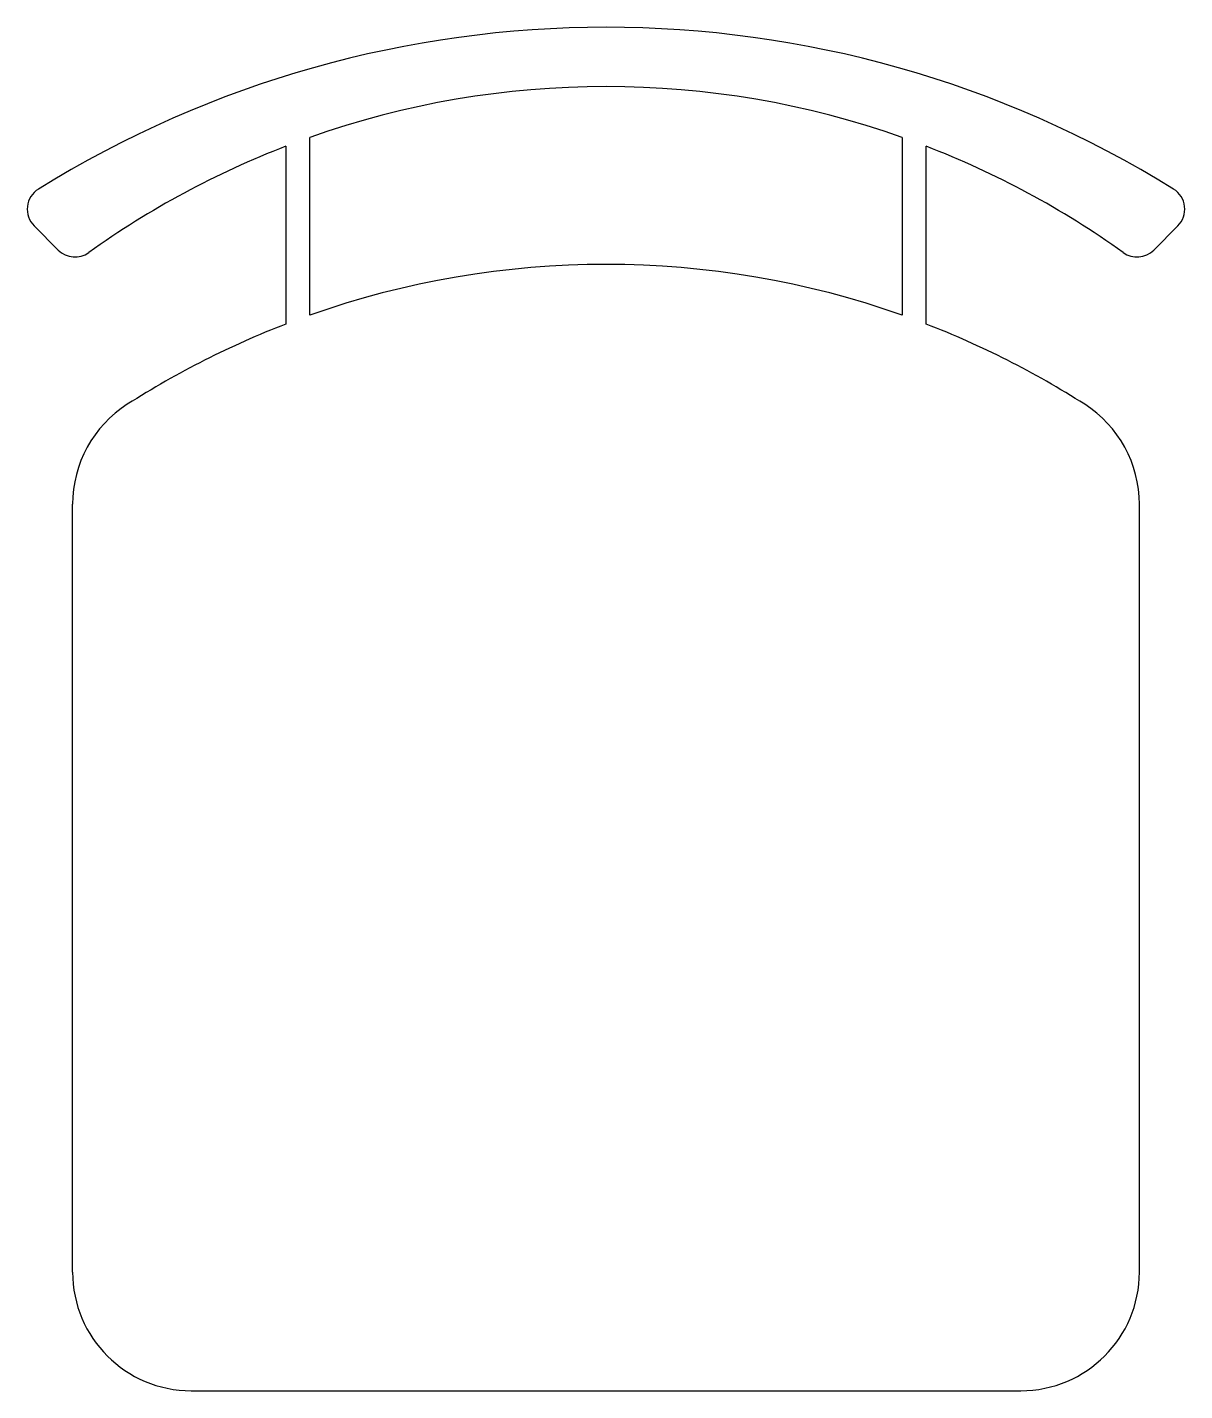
# Model space of a CAD drawing. Extents: x -24.4 to 24.4, y 0 to 57.5.
import ezdxf

# ---------------------------------------------------------------- set-up
doc = ezdxf.new("R2010")
doc.units = 0
doc.header["$LTSCALE"] = 7.5
doc.layers.get('0').update_dxf_attribs({"linetype": 'CONTINUOUS'})

msp = doc.modelspace()

# ---------------------------------------------------------------- linework, layer by layer
at = {"color": 0}
for p, q in [((-13.5, 52.486), (-13.5, 44.986)), ((-12.5, 45.355), (-12.5, 52.855)), ((12.5, 52.855), (12.5, 45.355)), ((13.5, 44.986), (13.5, 52.486)), ((-24.121, 49.121), (-23.106, 48.106)), ((24.121, 49.121), (23.106, 48.106)), ((-22.5, 5), (-22.5, 37.386)), ((22.5, 5), (22.5, 37.386)), ((-17.5, 0), (17.5, 0))]:
    msp.add_line(p, q, dxfattribs=at)
for centre, radius, start, end in [((0, 12.083), 45.417, 58.18791, 121.81209), ((0, 17.5), 37.5, 70.52878, 109.47122), ((0, 17.5), 37.5, 111.1002, 125.57699), ((0, 17.5), 37.5, 54.42301, 68.8998), ((-23.414, 49.828), 1, 121.81209, 225), ((23.414, 49.828), 1, 315, 58.18791), ((-22.399, 48.813), 1, 225, 305.57699), ((22.399, 48.813), 1, 234.42301, 315), ((0, 10), 37.5, 70.52878, 109.47122), ((0, 10), 37.5, 111.1002, 122.57897), ((0, 10), 37.5, 57.42103, 68.8998), ((-17.5, 37.386), 5, 122.57897, 180), ((17.5, 37.386), 5, 0, 57.42103), ((17.5, 37.386), 5, 0, 57.42103), ((-17.5, 5), 5, 180, 270), ((17.5, 5), 5, 270, 0)]:
    msp.add_arc(centre, radius, start, end, dxfattribs=at)

doc.saveas('drawing.dxf')
